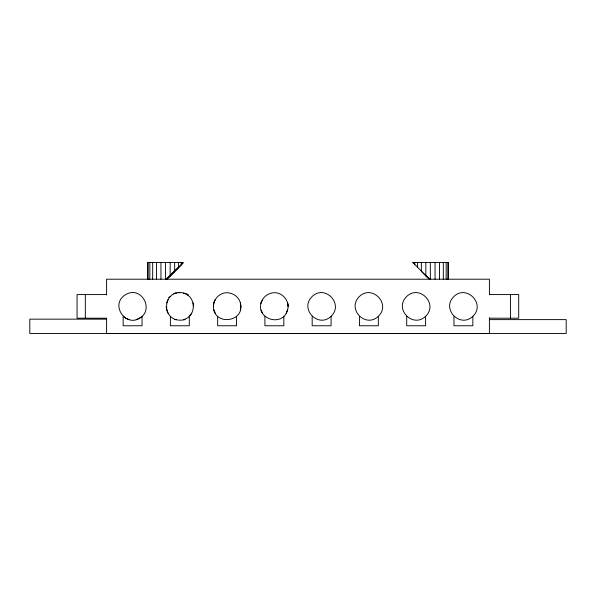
<?xml version="1.0" encoding="UTF-8"?>
<svg xmlns="http://www.w3.org/2000/svg" width="596" height="596" viewBox="0 0 596 596"><rect width="100%" height="100%" fill="white"/><g stroke="black" fill="none" stroke-linecap="round" stroke-linejoin="round"><path stroke-width="0.89" d="M182.92 262.434L182.92 263.141L166.619 279.211L182.92 263.149L182.92 262.434L147.48 262.434L147.48 279.211M213.405 306.15C213.1 326.295 245.597 322.645 240.344 302.842C238.206 294.469 227.665 289.984 220.259 294.573C216.236 296.987 213.487 301.427 213.405 306.15C213.375 306.798 213.904 302.835 213.875 302.612M185.177 319.605C158.476 325.52 161.665 283.599 187.673 294.335M183.397 293.157C196.687 296.517 196.538 316.498 183.397 319.62M240.344 309.935L240.814 306.15M261.137 302.612C255.818 319.188 282.869 327.591 287.6 309.935C290.029 301.606 283.003 292.561 274.369 292.681C269.593 292.807 264.982 295.385 262.553 299.535C260.258 304.794 260.161 304.832 262.553 299.535M286.184 313.243L287.6 309.935M166.619 302.842L168.035 299.535M213.875 302.842L215.298 299.535M189.535 316.074L191.666 313.243M139.203 318.443C154.833 309.905 141.364 285.283 125.741 294.573C108.502 304.698 127.447 330.102 142.042 316.312L142.042 325.766L123.141 325.766L123.141 316.312L125.972 318.443M331.085 316.312C344.168 303.923 324.671 283.875 311.939 296.704C299.408 309.115 318.361 328.552 331.085 316.312L331.085 325.766L312.177 325.766L312.177 316.312M378.341 316.312C391.445 303.967 371.837 283.92 359.202 296.704C346.671 309.115 365.624 328.552 378.341 316.312L378.341 325.766L359.44 325.766L359.44 316.312M425.604 316.312C438.693 303.923 419.189 283.875 406.465 296.704C393.934 309.115 412.879 328.552 425.604 316.312L425.604 325.766L406.695 325.766L406.695 316.312M472.859 316.312C485.963 303.967 466.355 283.92 453.72 296.704C441.189 309.115 460.142 328.552 472.859 316.312L472.859 325.766L453.958 325.766L453.958 316.312M174.65 262.434L174.65 271.418L166.619 279.211L181.266 264.803L181.266 262.434M166.619 279.211L178.435 267.634L178.435 262.434M168.601 297.531L170.165 296.704M136.134 319.62L139.442 318.204M173.741 293.865L176.304 293.157L174.516 293.09M178.07 292.696L179.85 292.681M106.595 294.573L77.063 294.573L77.063 318.204L106.595 318.204L106.595 333.566L489.405 333.566L489.405 317.787M489.405 294.573L518.706 294.573L518.706 318.204L489.405 318.204M106.595 319.151L29.8 319.151L29.8 333.484L566.2 333.484L566.2 319.62L489.405 319.62M408.886 333.462L487.036 333.484M174.516 319.605L176.304 319.62M186.704 294.573L188.433 294.96M125.741 318.204L129.049 319.62M429.381 279.211L412.842 262.434L448.52 262.434L448.52 279.211M428.762 278.615L421.35 271.418L421.35 262.434M262.553 313.243L261.137 309.935M215.298 313.243L213.875 309.935M166.142 306.389L166.619 309.697L168.035 313.243M240.344 302.842L240.814 306.389M193.082 302.842L193.558 306.15M510.437 294.573L510.437 318.204M489.405 294.826L489.405 279.211L106.595 279.211L106.595 295.005M447.812 262.434L447.812 279.211M446.158 262.434L446.158 279.211M443.327 262.434L443.327 279.211M439.543 262.434L439.543 279.211M435.05 262.434L435.05 279.211M430.327 262.434L430.327 279.211L425.835 275.903L425.835 262.434M417.565 262.434L417.565 267.634M414.734 262.434L414.734 264.803M413.08 262.434L413.08 263.149M283.823 316.312L283.823 325.766L264.915 325.766L264.915 316.312M236.56 316.312L236.56 325.766L217.659 325.766L217.659 316.312M189.304 316.312L189.304 325.766L170.396 325.766L170.396 316.312M170.165 262.434L170.165 275.903L165.435 279.211L165.435 262.434M160.95 262.434L160.95 279.211M156.457 262.434L156.457 279.211M152.673 262.434L152.673 279.211M149.842 262.434L149.842 279.211M148.188 262.434L148.188 279.211M85.332 294.573L85.332 318.204M288.077 306.15L287.6 302.842L288.077 306.15"/></g></svg>
